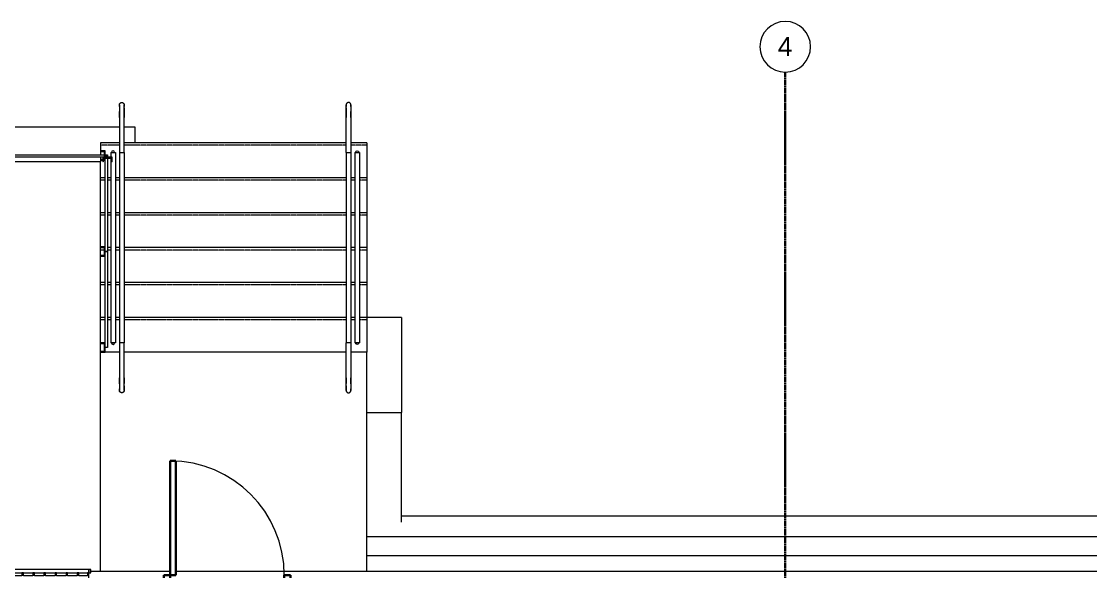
# Model space of a CAD drawing. Header units: inches. Extents: x -4093 to -1777, y 9773 to 12264.
# Drawn here: x -2741.2 to -2404, y 12090.1 to 12263.5 of the extents above; entities that cross this region are included whole.
import ezdxf

# ---------------------------------------------------------------- set-up
doc = ezdxf.new("R2010")
doc.units = ezdxf.units.IN
doc.header["$MEASUREMENT"] = 0
doc.linetypes.add('Grid Line 1_2_', pattern=[0.875, 0.5, -0.125, 0.125, -0.125])
doc.linetypes.add('Overhead 1_16_', pattern=[0.101562, 0.0625, -0.039062])
for name, color, linetype, lineweight in [('0-1', 7, 'Continuous', 5), ('0-3', 165, 'Continuous', 5), ('A-DOOR-4', 31, 'Continuous', 9), ('A-DOOR-5', 31, 'Continuous', 30), ('A-DOOR-FRAM', 31, 'Continuous', 30), ('A-FLOR-2', 192, 'Continuous', 9), ('A-FLOR-HRAL', 11, 'Continuous', 9), ('A-GENM', 5, 'Continuous', 9), ('A-GLAZ-CURT', 52, 'Continuous', 9), ('A-GLAZ-CWMG', 51, 'Continuous', 9), ('S-FNDN-1', 7, 'Continuous', 9), ('S-FNDN-2', 32, 'Continuous', 9), ('S-GRID-1', 1, 'Grid Line 1_2_', 30), ('S-GRID-IDEN', 1, 'Continuous', 9), ('S-GRID-IDEN-1', 147, 'Continuous', 9), ('S-STRS', 31, 'Continuous', 9), ('S-STRS-3', 31, 'Overhead 1_16_', 9)]:
    doc.layers.add(name, color=color, linetype=linetype, lineweight=lineweight)
doc.styles.add('Arial_1', font='arial.ttf', dxfattribs={"height": 6})

# ---------------------------------------------------------------- blocks, each defined once
blk = doc.blocks.new('Grid - Grid Head - Circle-1738874-BACKGROUND - 1ST FLOOR')
at = {"layer": 'S-GRID-IDEN-1'}
for start, end in [(360, 180), (180, 360)]:
    blk.add_arc((0, 0), 0.25, start, end, dxfattribs=at)
blk = doc.blocks.new('CTR - 1st Phase - Structure_rvt-1-BACKGROUND - 1ST FLOOR')
at = {"layer": 'S-FNDN-1'}
for p, q in [((-2710.32, 12230.19), (-3069.32, 12230.19)), ((-2705.32, 12230.19), (-2708.82, 12230.19)), ((-2705.32, 12225.19), (-2705.32, 12230.19)), ((-2621.32, 12170.19), (-2632.32, 12170.19)), ((-2621.32, 12170.19), (-2621.32, 12140.19)), ((-2632.32, 12140.19), (-2621.32, 12140.19)), ((-2621.32, 12105.69), (-2621.32, 12140.19))]:
    blk.add_line(p, q, dxfattribs=at)
at = {"layer": 'S-GRID-1'}
blk.add_line((-2500.32, 9772.61), (-2500.32, 12247.5), dxfattribs=at)
at = {"layer": '0-3', "xscale": 31.99999999999999, "yscale": 31.99999999999999, "zscale": 31.99999999999999}
blk.add_blockref('Grid - Grid Head - Circle-1738874-BACKGROUND - 1ST FLOOR', (-2500.32, 12255.5), dxfattribs=at)
at = {"layer": 'S-GRID-IDEN', "insert": (-2502.7, 12258.6), "char_height": 6, "width": 5.656, "attachment_point": 1, "style": 'Arial_1'}
blk.add_mtext('4', dxfattribs=at)
blk = doc.blocks.new('Basic Wall _ 3_ XPS - ___-2578962-BACKGROUND - 1ST FLOOR')
at = {"layer": 'S-FNDN-2'}
for p, q in [((-2621.32, 12107.69), (-2360.95, 12107.69)), ((-2632.32, 12101.1), (-2360.95, 12101.1)), ((-2632.32, 12095.13), (-2360.95, 12095.13))]:
    blk.add_line(p, q, dxfattribs=at)
blk = doc.blocks.new('V-Series_EWC4_SPVU_RFA_2015 - 1ST FLOOR-2484708-BACKGROUND - 1ST FLOOR')
at = {"layer": 'A-GENM'}
for p, q in [((-3126.69, 12090.69), (-3127.25, 12090.69)), ((-3127.25, 12090.69), (-3127.25, 12089.69)), ((-3127.25, 12089.69), (-3126.69, 12089.69)), ((-3098.81, 12090.69), (-3126.69, 12090.69)), ((-3126.69, 12090.69), (-3126.69, 12089.69)), ((-3126.69, 12089.69), (-3126.69, 12090.69)), ((-3126.69, 12089.69), (-3098.81, 12089.69)), ((-3126.69, 12089.69), (-3126.69, 12060.25)), ((-3126.25, 12089.69), (-3126.69, 12089.69)), ((-3126.25, 12088.69), (-3126.25, 12089.69)), ((-3122.95, 12089.69), (-3123.45, 12089.69)), ((-3123.45, 12089.69), (-3123.45, 12088.69)), ((-3122.95, 12088.69), (-3122.95, 12089.69)), ((-3119.47, 12089.69), (-3119.97, 12089.69)), ((-3119.97, 12089.69), (-3119.97, 12088.69)), ((-3119.47, 12088.69), (-3119.47, 12089.69)), ((-3115.98, 12089.69), (-3116.48, 12089.69)), ((-3116.48, 12089.69), (-3116.48, 12088.69)), ((-3115.98, 12088.69), (-3115.98, 12089.69)), ((-3112.5, 12089.69), (-3113, 12089.69)), ((-3113, 12089.69), (-3113, 12088.69)), ((-3112.5, 12088.69), (-3112.5, 12089.69)), ((-3109.01, 12089.69), (-3109.51, 12089.69)), ((-3109.51, 12089.69), (-3109.51, 12088.69)), ((-3109.01, 12088.69), (-3109.01, 12089.69)), ((-3105.53, 12089.69), (-3106.03, 12089.69)), ((-3106.03, 12089.69), (-3106.03, 12088.69)), ((-3105.53, 12088.69), (-3105.53, 12089.69)), ((-3102.05, 12089.69), (-3102.55, 12089.69)), ((-3102.55, 12089.69), (-3102.55, 12088.69)), ((-3102.05, 12088.69), (-3102.05, 12089.69)), ((-3098.81, 12089.69), (-3099.25, 12089.69)), ((-3099.25, 12089.69), (-3099.25, 12088.69)), ((-3098.81, 12089.69), (-3098.81, 12090.69)), ((-3098.25, 12090.69), (-3098.81, 12090.69)), ((-3098.81, 12090.69), (-3098.81, 12089.69)), ((-3098.81, 12089.69), (-3098.25, 12089.69)), ((-3098.81, 12060.25), (-3098.81, 12089.69)), ((-3098.25, 12089.69), (-3098.25, 12090.69)), ((-3123.45, 12088.69), (-3126.25, 12088.69)), ((-3119.97, 12088.69), (-3122.95, 12088.69)), ((-3116.48, 12088.69), (-3119.47, 12088.69)), ((-3113, 12088.69), (-3115.98, 12088.69)), ((-3109.51, 12088.69), (-3112.5, 12088.69)), ((-3106.03, 12088.69), (-3109.01, 12088.69)), ((-3102.55, 12088.69), (-3105.53, 12088.69)), ((-3099.25, 12088.69), (-3102.05, 12088.69)), ((-3126.69, 12060.25), (-3098.81, 12060.25))]:
    blk.add_line(p, q, dxfattribs=at)
blk = doc.blocks.new('Rectangular Mullion - RAILING POST-2680134-BACKGROUND - 1ST FLOOR')
at = {"layer": 'A-GLAZ-CWMG'}
for p, q in [((-3, -1.5), (-3, 0)), ((0, 0), (0, -1.5)), ((0, -1.5), (-3, -1.5)), ((-2.79, -0.21), (-2.72, -1.18)), ((-2.72, -1.18), (-0.28, -1.18)), ((-0.28, -1.18), (-0.21, -0.21))]:
    blk.add_line(p, q, dxfattribs=at)
for centre, start, end in [((-3, -0.21), 359.472, 90), ((0, -0.21), 90, 180.528)]:
    blk.add_arc(centre, 0.21, start, end, dxfattribs=at)
blk = doc.blocks.new('Horizontal_Siding - Horizontal_Siding-2848837-BACKGROUND - 1ST FLOOR')
at = {"layer": 'A-GLAZ-CURT'}
for p, q in [((-15.13, 2.25), (-14.61, 2.25)), ((-15.13, 1.5), (-15.13, 2.25)), ((-14.29, 2.25), (15.13, 2.25)), ((13.63, 1.5), (-13.63, 1.5)), ((15.13, 2.25), (15.13, 1.5))]:
    blk.add_line(p, q, dxfattribs=at)
blk = doc.blocks.new('Horizontal_Siding - Horizontal_Siding-V129-BACKGROUND - 1ST FLOOR')
at = {"layer": 'A-GLAZ-CURT'}
for p, q in [((-15.13125, 2.25), (15.13125, 2.25)), ((-15.13125, 1.5), (-15.13125, 2.25)), ((13.63125, 1.5), (-13.63125, 1.5)), ((15.13125, 2.25), (15.13125, 1.5))]:
    blk.add_line(p, q, dxfattribs=at)
blk = doc.blocks.new('Rectangular Mullion - RAILING POST-2666422-BACKGROUND - 1ST FLOOR')
at = {"layer": 'A-GLAZ-CWMG'}
for p, q in [((-1.5, -1.5), (-1.5, 0)), ((1.5, 0), (1.5, -1.5)), ((1.5, -1.5), (-1.5, -1.5)), ((-1.29, -0.21), (-1.22, -1.18)), ((-1.22, -1.18), (1.22, -1.18)), ((1.22, -1.18), (1.29, -0.21))]:
    blk.add_line(p, q, dxfattribs=at)
for centre, radius, start, end in [((-1.5, -0.21), 0.211, 359.472, 90), ((1.5, -0.21), 0.21, 90, 180.528)]:
    blk.add_arc(centre, radius, start, end, dxfattribs=at)
blk = doc.blocks.new('Rectangular Mullion - RAILING POST-2806288-BACKGROUND - 1ST FLOOR')
at = {"layer": 'A-GLAZ-CWMG'}
for p, q in [((-3, 0), (-3, -1.5)), ((0, -1.5), (0, 0)), ((-3, -1.5), (0, -1.5)), ((-2.72, -1.18), (-2.79, -0.21)), ((-0.28, -1.18), (-2.72, -1.18)), ((-0.21, -0.21), (-0.28, -1.18))]:
    blk.add_line(p, q, dxfattribs=at)
for centre, radius, start, end in [((-3, -0.21), 0.211, 359.472, 90), ((0, -0.21), 0.21, 90, 180.528)]:
    blk.add_arc(centre, radius, start, end, dxfattribs=at)
blk = doc.blocks.new('Horizontal_Siding - Horizontal_Siding-V133-BACKGROUND - 1ST FLOOR')
at = {"layer": 'A-GLAZ-CURT'}
for p, q in [((-18.04, 2.25), (16.99, 2.25)), ((-18.04, 1.5), (-18.04, 2.25)), ((16.54, 1.5), (-16.54, 1.5)), ((17.31, 2.25), (18.04, 2.25)), ((18.04, 2.25), (18.04, 1.5))]:
    blk.add_line(p, q, dxfattribs=at)
blk = doc.blocks.new('Railing - 1_-2850776-BACKGROUND - 1ST FLOOR')
at = {"layer": 'A-FLOR-HRAL'}
for p, q in [((2, 11), (2, 0)), ((3.5, 0), (3.5, 11))]:
    blk.add_line(p, q, dxfattribs=at)
at = {"layer": 'A-FLOR-HRAL', "flags": 128}
for points in [[(2, 15), (2, 15.03), (2, 15.06), (2.01, 15.09), (2.01, 15.12), (2.01, 15.15), (2.02, 15.18), (2.03, 15.21), (2.04, 15.24), (2.05, 15.26), (2.06, 15.29), (2.07, 15.32), (2.08, 15.35), (2.1, 15.37), (2.11, 15.4), (2.13, 15.42), (2.15, 15.45), (2.17, 15.47), (2.19, 15.49), (2.21, 15.52), (2.23, 15.54), (2.25, 15.56), (2.27, 15.58), (2.3, 15.6), (2.32, 15.61), (2.34, 15.63), (2.37, 15.65), (2.4, 15.66), (2.42, 15.68), (2.45, 15.69), (2.48, 15.7), (2.51, 15.71), (2.53, 15.72), (2.56, 15.73), (2.59, 15.73), (2.62, 15.74), (2.65, 15.74), (2.68, 15.75), (2.71, 15.75), (2.74, 15.75)], [(2, 15), (2, 15), (2, 14.99), (2, 14.97), (2, 14.95), (2, 14.92), (2, 14.89), (2, 14.84), (2, 14.8), (2, 14.74), (2, 14.68), (2, 14.62), (2, 14.55), (2, 14.47), (2, 14.39), (2, 14.3), (2, 14.21), (2, 14.11), (2, 14.01), (2, 13.9), (2, 13.79), (2, 13.67), (2, 13.55), (2, 13.42), (2, 13.29), (2, 13.16), (2, 13.02), (2, 12.89), (2, 12.74), (2, 12.6), (2, 12.45), (2, 12.3), (2, 12.15), (2, 11.99), (2, 11.84), (2, 11.68), (2, 11.52), (2, 11.36), (2, 11.2), (2, 11.04), (2, 11)], [(2, 14.5), (2, 14.53), (2, 14.6), (2, 14.67), (2, 14.73), (2, 14.78), (2, 14.83), (2, 14.87), (2, 14.91), (2, 14.94), (2, 14.97), (2, 14.98), (2, 14.99), (2, 15)], [(2.75, 15.75), (2.78, 15.75), (2.81, 15.75), (2.84, 15.74), (2.87, 15.74), (2.9, 15.74), (2.93, 15.73), (2.96, 15.72), (2.99, 15.71), (3.01, 15.7), (3.04, 15.69), (3.07, 15.68), (3.1, 15.67), (3.12, 15.65), (3.15, 15.64), (3.17, 15.62), (3.2, 15.6), (3.22, 15.58), (3.24, 15.56), (3.27, 15.54), (3.29, 15.52), (3.31, 15.5), (3.33, 15.48), (3.35, 15.45), (3.36, 15.43), (3.38, 15.41), (3.4, 15.38), (3.41, 15.35), (3.43, 15.33), (3.44, 15.3), (3.45, 15.27), (3.46, 15.24), (3.47, 15.22), (3.48, 15.19), (3.48, 15.16), (3.49, 15.13), (3.49, 15.1), (3.5, 15.07), (3.5, 15.04), (3.5, 15.01)], [(3.5, 11), (3.5, 11.16), (3.5, 11.32), (3.5, 11.48), (3.5, 11.64), (3.5, 11.79), (3.5, 11.95), (3.5, 12.11), (3.5, 12.26), (3.5, 12.41), (3.5, 12.56), (3.5, 12.7), (3.5, 12.85), (3.5, 12.99), (3.5, 13.12), (3.5, 13.26), (3.5, 13.39), (3.5, 13.52), (3.5, 13.64), (3.5, 13.76), (3.5, 13.87), (3.5, 13.98), (3.5, 14.08), (3.5, 14.18), (3.5, 14.28), (3.5, 14.37), (3.5, 14.45), (3.5, 14.53), (3.5, 14.6), (3.5, 14.67), (3.5, 14.73), (3.5, 14.78), (3.5, 14.83), (3.5, 14.87), (3.5, 14.91), (3.5, 14.94), (3.5, 14.97), (3.5, 14.98), (3.5, 14.99), (3.5, 15), (3.5, 15)], [(3.5, 15), (3.5, 14.99), (3.5, 14.97), (3.5, 14.95), (3.5, 14.92), (3.5, 14.89), (3.5, 14.84), (3.5, 14.8), (3.5, 14.74), (3.5, 14.68), (3.5, 14.62), (3.5, 14.55), (3.5, 14.52)], [(3.5, 14.07), (3.5, 14.01), (3.5, 13.9), (3.5, 13.79), (3.5, 13.67), (3.5, 13.55), (3.5, 13.42), (3.5, 13.29), (3.5, 13.16), (3.5, 13.02), (3.5, 12.89), (3.5, 12.74), (3.5, 12.6), (3.5, 12.45), (3.5, 12.3), (3.5, 12.15), (3.5, 11.99), (3.5, 11.84), (3.5, 11.68), (3.5, 11.52), (3.5, 11.36), (3.5, 11.2), (3.5, 11.04), (3.5, 11)], [(2, 11), (2, 11.16), (2, 11.32), (2, 11.48), (2, 11.64), (2, 11.79), (2, 11.95), (2, 12.11), (2, 12.26), (2, 12.41), (2, 12.56), (2, 12.7), (2, 12.85), (2, 12.94)]]:
    blk.add_lwpolyline(points, dxfattribs=at)
at = {"layer": 'A-FLOR-HRAL'}
blk.add_arc((0, 0), 0.5, 360, 180, dxfattribs=at)
blk = doc.blocks.new('Railing - 1_-2850778-BACKGROUND - 1ST FLOOR')
at = {"layer": 'A-FLOR-HRAL'}
for p, q in [((2, 0), (2, -11)), ((3.5, -11), (3.5, 0))]:
    blk.add_line(p, q, dxfattribs=at)
at = {"layer": 'A-FLOR-HRAL', "flags": 128}
for points in [[(2, -12.94), (2, -12.89), (2, -12.74), (2, -12.6), (2, -12.45), (2, -12.3), (2, -12.15), (2, -11.99), (2, -11.84), (2, -11.68), (2, -11.52), (2, -11.36), (2, -11.2), (2, -11.04), (2, -11)], [(2, -11), (2, -11.16), (2, -11.32), (2, -11.48), (2, -11.64), (2, -11.79), (2, -11.95), (2, -12.11), (2, -12.26), (2, -12.41), (2, -12.56), (2, -12.7), (2, -12.85), (2, -12.99), (2, -13.12), (2, -13.26), (2, -13.39), (2, -13.52), (2, -13.64), (2, -13.76), (2, -13.87), (2, -13.98), (2, -14.08), (2, -14.18), (2, -14.28), (2, -14.37), (2, -14.45), (2, -14.53), (2, -14.6), (2, -14.67), (2, -14.73), (2, -14.78), (2, -14.83), (2, -14.87), (2, -14.91), (2, -14.94), (2, -14.97), (2, -14.98), (2, -14.99), (2, -15), (2, -15)], [(3.5, -11), (3.5, -11.16), (3.5, -11.32), (3.5, -11.48), (3.5, -11.64), (3.5, -11.79), (3.5, -11.95), (3.5, -12.11), (3.5, -12.26), (3.5, -12.41), (3.5, -12.56), (3.5, -12.7), (3.5, -12.85)], [(3.5, -15), (3.5, -15), (3.5, -14.99), (3.5, -14.97), (3.5, -14.95), (3.5, -14.92), (3.5, -14.89), (3.5, -14.84), (3.5, -14.8), (3.5, -14.74), (3.5, -14.68), (3.5, -14.62), (3.5, -14.55), (3.5, -14.47), (3.5, -14.39), (3.5, -14.3), (3.5, -14.21), (3.5, -14.11), (3.5, -14.01), (3.5, -13.9), (3.5, -13.79), (3.5, -13.67), (3.5, -13.55), (3.5, -13.42), (3.5, -13.29), (3.5, -13.16), (3.5, -13.02), (3.5, -12.89), (3.5, -12.74), (3.5, -12.6), (3.5, -12.45), (3.5, -12.3), (3.5, -12.15), (3.5, -11.99), (3.5, -11.84), (3.5, -11.68), (3.5, -11.52), (3.5, -11.36), (3.5, -11.2), (3.5, -11.04), (3.5, -11)], [(2, -15), (2, -14.99), (2, -14.97), (2, -14.95), (2, -14.92), (2, -14.89), (2, -14.84), (2, -14.8), (2, -14.74), (2, -14.68), (2, -14.62), (2, -14.55), (2, -14.5)], [(2.75, -15.75), (2.72, -15.75), (2.69, -15.75), (2.66, -15.74), (2.63, -15.74), (2.6, -15.74), (2.57, -15.73), (2.54, -15.72), (2.51, -15.71), (2.49, -15.7), (2.46, -15.69), (2.43, -15.68), (2.4, -15.67), (2.38, -15.65), (2.35, -15.64), (2.33, -15.62), (2.3, -15.6), (2.28, -15.58), (2.26, -15.56), (2.23, -15.54), (2.21, -15.52), (2.19, -15.5), (2.17, -15.48), (2.15, -15.45), (2.14, -15.43), (2.12, -15.41), (2.1, -15.38), (2.09, -15.35), (2.07, -15.33), (2.06, -15.3), (2.05, -15.27), (2.04, -15.24), (2.03, -15.22), (2.02, -15.19), (2.02, -15.16), (2.01, -15.13), (2.01, -15.1), (2, -15.07), (2, -15.04), (2, -15.01)], [(3.5, -15), (3.5, -15.03), (3.5, -15.06), (3.49, -15.09), (3.49, -15.12), (3.49, -15.15), (3.48, -15.18), (3.47, -15.21), (3.46, -15.24), (3.45, -15.26), (3.44, -15.29), (3.43, -15.32), (3.42, -15.35), (3.4, -15.37), (3.39, -15.4), (3.37, -15.42), (3.35, -15.45), (3.33, -15.47), (3.31, -15.49), (3.29, -15.52), (3.27, -15.54), (3.25, -15.56), (3.23, -15.58), (3.2, -15.6), (3.18, -15.61), (3.16, -15.63), (3.13, -15.65), (3.1, -15.66), (3.08, -15.68), (3.05, -15.69), (3.02, -15.7), (2.99, -15.71), (2.97, -15.72), (2.94, -15.73), (2.91, -15.73), (2.88, -15.74), (2.85, -15.74), (2.82, -15.75), (2.79, -15.75), (2.76, -15.75)], [(3.5, -13.54), (3.5, -13.64), (3.5, -13.76), (3.5, -13.87), (3.5, -13.98), (3.5, -14.08), (3.5, -14.18), (3.5, -14.28), (3.5, -14.37), (3.5, -14.45), (3.5, -14.53), (3.5, -14.6), (3.5, -14.67), (3.5, -14.73), (3.5, -14.78), (3.5, -14.83), (3.5, -14.87), (3.5, -14.91), (3.5, -14.94), (3.5, -14.97), (3.5, -14.98), (3.5, -14.99), (3.5, -15)]]:
    blk.add_lwpolyline(points, dxfattribs=at)
at = {"layer": 'A-FLOR-HRAL'}
blk.add_arc((0, 0), 0.5, 180, 360, dxfattribs=at)
blk = doc.blocks.new('Railing - Railing-2850916-BACKGROUND - 1ST FLOOR')
at = {"layer": 'A-FLOR-HRAL'}
for p, q in [((-2713.07, 12222.19), (-2711.57, 12222.19)), ((-2713.07, 12222.19), (-2713.07, 12220.69)), ((-2711.57, 12222.19), (-2711.57, 12162.19)), ((-2710.32, 12222.19), (-2708.82, 12222.19)), ((-2710.32, 12222.19), (-2710.32, 12162.19)), ((-2708.82, 12222.19), (-2708.82, 12162.19)), ((-2713.07, 12220.37), (-2713.07, 12162.19)), ((-2711.57, 12162.19), (-2713.07, 12162.19)), ((-2708.82, 12162.19), (-2710.32, 12162.19))]:
    blk.add_line(p, q, dxfattribs=at)
for name, p in [('Railing - 1_-2850776-BACKGROUND - 1ST FLOOR', (-2712.32, 12222.19)), ('Railing - 1_-2850778-BACKGROUND - 1ST FLOOR', (-2712.32, 12162.19))]:
    blk.add_blockref(name, p)
blk = doc.blocks.new('Railing - Railing-2850923-BACKGROUND - 1ST FLOOR')
at = {"layer": 'A-FLOR-HRAL'}
for p, q in [((-2638.82, 12222.19), (-2637.32, 12222.19)), ((-2638.82, 12222.19), (-2638.82, 12162.19)), ((-2637.32, 12222.19), (-2637.32, 12162.19)), ((-2636.07, 12222.19), (-2634.57, 12222.19)), ((-2636.07, 12222.19), (-2636.07, 12162.19)), ((-2634.57, 12222.19), (-2634.57, 12162.19)), ((-2637.32, 12162.19), (-2638.82, 12162.19)), ((-2634.57, 12162.19), (-2636.07, 12162.19))]:
    blk.add_line(p, q, dxfattribs=at)
at = {"extrusion": (0, 0, -1), "zscale": -1}
for name, p in [('Railing - 1_-2850776-BACKGROUND - 1ST FLOOR', (2635.32, 12222.19)), ('Railing - 1_-2850778-BACKGROUND - 1ST FLOOR', (2635.32, 12162.19))]:
    blk.add_blockref(name, p, dxfattribs=at)
blk = doc.blocks.new('STOREFRONT DOOR B - ALUM_ STILE W_ GLASS INSET-3358393-BACKGROUND - 1ST FLOOR')
at = {"layer": 'A-DOOR-4'}
blk.add_arc((18, -3.6875), 36, 180, 270, dxfattribs=at)
at = {"layer": 'A-DOOR-5'}
for p, q in [((16.25, -3.6875), (18, -3.6875)), ((16.25, -39.6875), (16.25, -3.6875)), ((18, -3.6875), (18, -39.6875)), ((18, -39.6875), (16.25, -39.6875))]:
    blk.add_line(p, q, dxfattribs=at)
at = {"layer": 'A-DOOR-FRAM'}
for p, q in [((-20, 2.0625), (-18, 2.0625)), ((-20, -3.6875), (-20, 2.0625)), ((-18, 2.0625), (-18, 0.125)), ((-18, 0.125), (-17.375, 0.125)), ((-17.375, 0.125), (-17.375, -1.75)), ((17.375, 0.125), (18, 0.125)), ((17.375, -1.75), (17.375, 0.125)), ((18, 2.0625), (20, 2.0625)), ((18, 0.125), (18, 2.0625)), ((20, 2.0625), (20, -3.6875)), ((-18, -1.75), (-18, -3.6875)), ((-17.375, -1.75), (-18, -1.75)), ((18, -1.75), (17.375, -1.75)), ((18, -3.6875), (18, -1.75)), ((-18, -3.6875), (-20, -3.6875)), ((20, -3.6875), (18, -3.6875))]:
    blk.add_line(p, q, dxfattribs=at)

msp = doc.modelspace()

# ---------------------------------------------------------------- linework, layer by layer
at = {"layer": 'A-FLOR-2'}
for p, q in [((-2716.32, 12219.19), (-3088.32, 12219.19)), ((-2716.32, 12090.19), (-2716.32, 12219.19)), ((-2710.32, 12159.19), (-2714.82, 12159.19)), ((-2638.82, 12159.19), (-2708.82, 12159.19)), ((-2632.32, 12159.19), (-2637.32, 12159.19)), ((-2632.32, 12090.19), (-2632.32, 12159.19))]:
    msp.add_line(p, q, dxfattribs=at)
at = {"layer": 'S-FNDN-2'}
for p, q in [((-2719.37, 12090.19), (-2694.32, 12090.19)), ((-2692.57, 12090.19), (-1997.07, 12090.19))]:
    msp.add_line(p, q, dxfattribs=at)
at = {"layer": 'S-STRS'}
for p, q in [((-2710.32, 12225.19), (-2716.32, 12225.19)), ((-2716.32, 12225.19), (-2716.32, 12221.44)), ((-2638.82, 12225.19), (-2708.82, 12225.19)), ((-2632.32, 12225.19), (-2637.32, 12225.19)), ((-2632.32, 12225.19), (-2632.32, 12214.19)), ((-2716.32, 12220.69), (-2716.32, 12219.19)), ((-2714.82, 12214.19), (-2716.32, 12214.19)), ((-2713.07, 12214.19), (-2714.07, 12214.19)), ((-2710.32, 12214.19), (-2711.57, 12214.19)), ((-2638.82, 12214.19), (-2708.82, 12214.19)), ((-2636.07, 12214.19), (-2637.32, 12214.19)), ((-2632.32, 12214.19), (-2634.57, 12214.19)), ((-2632.32, 12214.19), (-2632.32, 12203.19)), ((-2714.82, 12203.19), (-2716.32, 12203.19)), ((-2713.07, 12203.19), (-2714.07, 12203.19)), ((-2710.32, 12203.19), (-2711.57, 12203.19)), ((-2638.82, 12203.19), (-2708.82, 12203.19)), ((-2636.07, 12203.19), (-2637.32, 12203.19)), ((-2632.32, 12203.19), (-2634.57, 12203.19)), ((-2632.32, 12203.19), (-2632.32, 12192.19)), ((-2715.33, 12192.19), (-2716.32, 12192.19)), ((-2713.07, 12192.19), (-2714.07, 12192.19)), ((-2710.32, 12192.19), (-2711.57, 12192.19)), ((-2638.82, 12192.19), (-2708.82, 12192.19)), ((-2636.07, 12192.19), (-2637.32, 12192.19)), ((-2632.32, 12192.19), (-2634.57, 12192.19)), ((-2632.32, 12192.19), (-2632.32, 12181.19)), ((-2714.82, 12181.19), (-2716.32, 12181.19)), ((-2713.07, 12181.19), (-2714.07, 12181.19)), ((-2710.32, 12181.19), (-2711.57, 12181.19)), ((-2638.82, 12181.19), (-2708.82, 12181.19)), ((-2636.07, 12181.19), (-2637.32, 12181.19)), ((-2632.32, 12181.19), (-2634.57, 12181.19)), ((-2632.32, 12181.19), (-2632.32, 12170.19)), ((-2714.82, 12170.19), (-2716.32, 12170.19)), ((-2713.07, 12170.19), (-2714.07, 12170.19)), ((-2710.32, 12170.19), (-2711.57, 12170.19)), ((-2638.82, 12170.19), (-2708.82, 12170.19)), ((-2636.07, 12170.19), (-2637.32, 12170.19)), ((-2632.32, 12170.19), (-2634.57, 12170.19)), ((-2632.32, 12170.19), (-2632.32, 12159.19)), ((-2710.32, 12159.19), (-2714.82, 12159.19)), ((-2638.82, 12159.19), (-2708.82, 12159.19)), ((-2632.32, 12159.19), (-2637.32, 12159.19))]:
    msp.add_line(p, q, dxfattribs=at)
at = {"layer": 'S-STRS-3'}
for p, q in [((-2710.32, 12224.44), (-2716.32, 12224.44)), ((-2638.82, 12224.44), (-2708.82, 12224.44)), ((-2632.32, 12224.44), (-2637.32, 12224.44)), ((-2714.82, 12213.44), (-2716.32, 12213.44)), ((-2713.07, 12213.44), (-2714.07, 12213.44)), ((-2710.32, 12213.44), (-2711.57, 12213.44)), ((-2638.82, 12213.44), (-2708.82, 12213.44)), ((-2636.07, 12213.44), (-2637.32, 12213.44)), ((-2632.32, 12213.44), (-2634.57, 12213.44)), ((-2714.82, 12202.44), (-2716.32, 12202.44)), ((-2713.07, 12202.44), (-2714.07, 12202.44)), ((-2710.32, 12202.44), (-2711.57, 12202.44)), ((-2638.82, 12202.44), (-2708.82, 12202.44)), ((-2636.07, 12202.44), (-2637.32, 12202.44)), ((-2632.32, 12202.44), (-2634.57, 12202.44)), ((-2715.14, 12191.44), (-2716.32, 12191.44)), ((-2713.07, 12191.44), (-2714.07, 12191.44)), ((-2710.32, 12191.44), (-2711.57, 12191.44)), ((-2638.82, 12191.44), (-2708.82, 12191.44)), ((-2636.07, 12191.44), (-2637.32, 12191.44)), ((-2632.32, 12191.44), (-2634.57, 12191.44)), ((-2714.82, 12180.44), (-2716.32, 12180.44)), ((-2713.07, 12180.44), (-2714.07, 12180.44)), ((-2710.32, 12180.44), (-2711.57, 12180.44)), ((-2638.82, 12180.44), (-2708.82, 12180.44)), ((-2636.07, 12180.44), (-2637.32, 12180.44)), ((-2632.32, 12180.44), (-2634.57, 12180.44)), ((-2714.82, 12169.44), (-2716.32, 12169.44)), ((-2713.07, 12169.44), (-2714.07, 12169.44)), ((-2710.32, 12169.44), (-2711.57, 12169.44)), ((-2638.82, 12169.44), (-2708.82, 12169.44)), ((-2636.07, 12169.44), (-2637.32, 12169.44)), ((-2632.32, 12169.44), (-2634.57, 12169.44))]:
    msp.add_line(p, q, dxfattribs=at)

# ---------------------------------------------------------------- block references
at = {"layer": '0-1'}
msp.add_blockref('CTR - 1st Phase - Structure_rvt-1-BACKGROUND - 1ST FLOOR', (0, 0), dxfattribs=at)
at = {"layer": 'A-DOOR-4', "rotation": 180}
msp.add_blockref('STOREFRONT DOOR B - ALUM_ STILE W_ GLASS INSET-3358393-BACKGROUND - 1ST FLOOR', (-2676.32, 12085.25), dxfattribs=at)
at = {"layer": 'A-FLOR-HRAL'}
for name in ['Railing - Railing-2850916-BACKGROUND - 1ST FLOOR', 'Railing - Railing-2850923-BACKGROUND - 1ST FLOOR']:
    msp.add_blockref(name, (0, 0), dxfattribs=at)
at = {"layer": 'A-GENM'}
msp.add_blockref('V-Series_EWC4_SPVU_RFA_2015 - 1ST FLOOR-2484708-BACKGROUND - 1ST FLOOR', (378.88, 0), dxfattribs=at)
at = {"layer": 'A-GLAZ-CURT'}
msp.add_blockref('Horizontal_Siding - Horizontal_Siding-V133-BACKGROUND - 1ST FLOOR', (-2732.13, 12219.19), dxfattribs=at)
at = {"layer": 'A-GLAZ-CURT', "rotation": 269.9999999999995}
for name, p in [('Horizontal_Siding - Horizontal_Siding-2848837-BACKGROUND - 1ST FLOOR', (-2716.32, 12206.08)), ('Horizontal_Siding - Horizontal_Siding-V129-BACKGROUND - 1ST FLOOR', (-2716.32, 12175.82))]:
    msp.add_blockref(name, p, dxfattribs=at)
at = {"layer": 'A-GLAZ-CWMG', "rotation": 89.99999999999952}
msp.add_blockref('Rectangular Mullion - RAILING POST-2806288-BACKGROUND - 1ST FLOOR', (-2716.32, 12222.71), dxfattribs=at)
at = {"layer": 'A-GLAZ-CWMG', "extrusion": (0, 0, -1)}
for name, p, rotation in [('Rectangular Mullion - RAILING POST-2680134-BACKGROUND - 1ST FLOOR', (2712.6, 12219.19), 180), ('Rectangular Mullion - RAILING POST-2666422-BACKGROUND - 1ST FLOOR', (2716.32, 12190.95), 270.0000000000005), ('Rectangular Mullion - RAILING POST-2680134-BACKGROUND - 1ST FLOOR', (2716.32, 12159.19), 270.0000000000005)]:
    msp.add_blockref(name, p, dxfattribs=dict(at, rotation=rotation))
at = {"layer": 'S-FNDN-2'}
msp.add_blockref('Basic Wall _ 3_ XPS - ___-2578962-BACKGROUND - 1ST FLOOR', (0, 0), dxfattribs=at)

doc.saveas('drawing.dxf')
